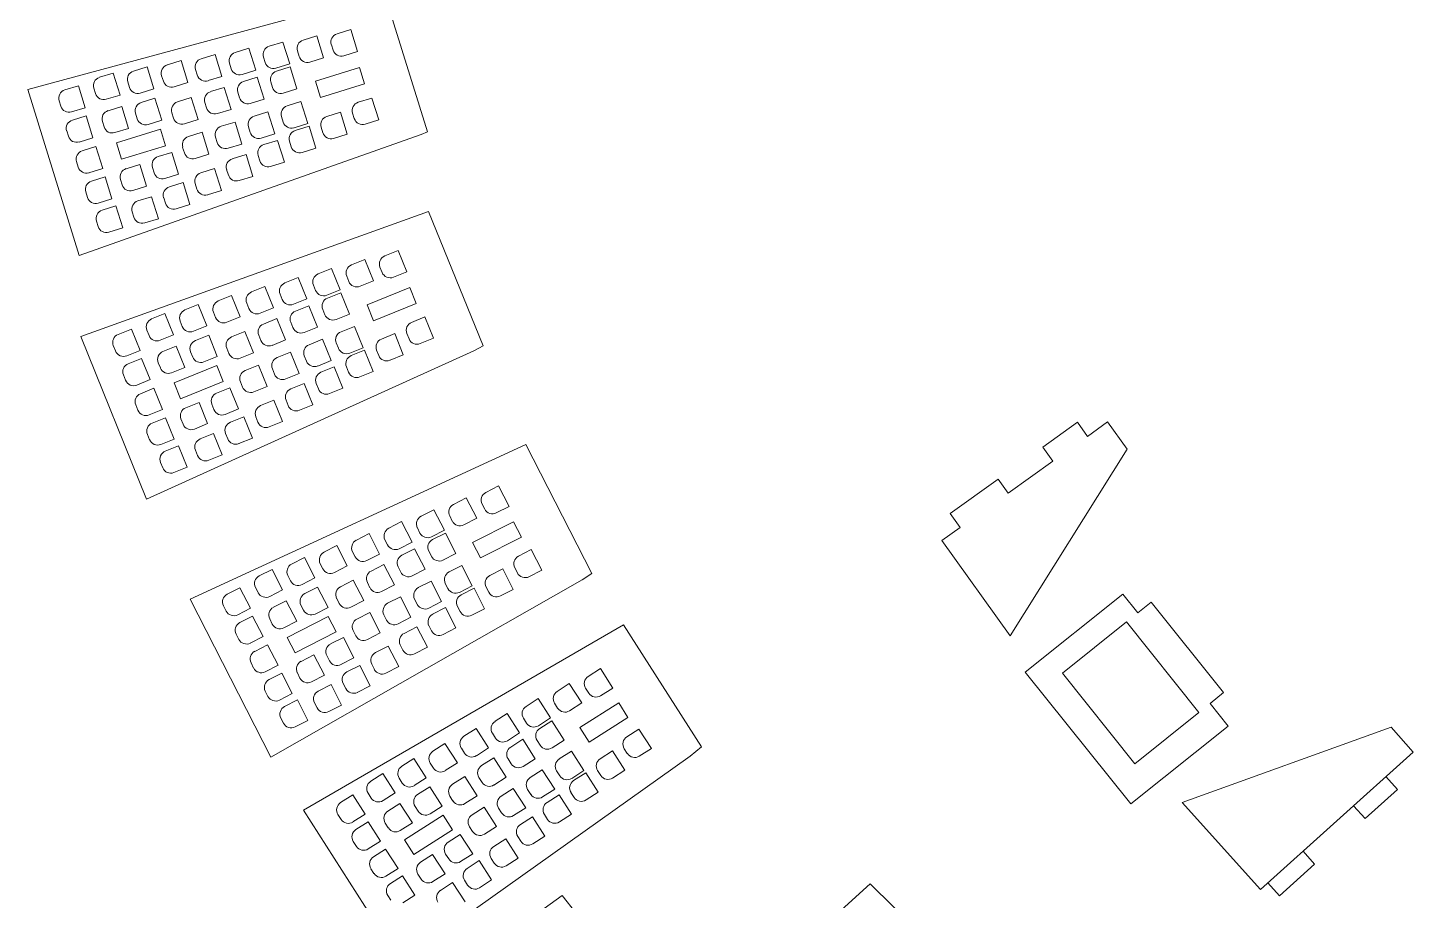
# Model space of a CAD drawing. Header units: millimetres. Extents: x -84 to 575, y 84 to 995.
# Drawn here: x -65.9 to 175.1, y 220.5 to 372.3 of the extents above; entities that cross this region are included whole.
import ezdxf

# ---------------------------------------------------------------- set-up
doc = ezdxf.new("R2010")
doc.units = ezdxf.units.MM

msp = doc.modelspace()

# ---------------------------------------------------------------- linework, layer by layer
at = {"color": 7, "linetype": 'Continuous', "lineweight": 15}
for p, q in [((-65.91, 361.53), (-3.87, 378.34)), ((-3.87, 378.34), (3.63, 354.2)), ((-12.11, 371.23), (-9.72, 371.97)), ((-9.72, 371.97), (-8.54, 368.15)), ((-29.82, 367.99), (-27.43, 368.73)), ((-27.43, 368.73), (-26.24, 364.91)), ((-23.92, 369.07), (-21.53, 369.81)), ((-21.53, 369.81), (-20.34, 365.99)), ((-18.01, 370.15), (-15.63, 370.89)), ((-15.63, 370.89), (-14.44, 367.07)), ((-12.8, 368.4), (-13.1, 369.35)), ((-41.62, 365.83), (-39.23, 366.57)), ((-39.23, 366.57), (-38.05, 362.75)), ((-35.72, 366.91), (-33.33, 367.65)), ((-33.33, 367.65), (-32.15, 363.83)), ((-24.61, 366.24), (-24.9, 367.19)), ((-18.71, 367.32), (-19, 368.27)), ((-14.44, 367.07), (-16.83, 366.33)), ((-8.54, 368.15), (-10.93, 367.41)), ((-53.43, 363.67), (-51.04, 364.41)), ((-51.04, 364.41), (-49.85, 360.59)), ((-47.52, 364.75), (-45.14, 365.49)), ((-45.14, 365.49), (-43.95, 361.67)), ((-42.31, 363), (-42.61, 363.95)), ((-36.41, 364.08), (-36.71, 365.03)), ((-30.51, 365.16), (-30.81, 366.11)), ((-26.24, 364.91), (-28.63, 364.17)), ((-20.34, 365.99), (-22.73, 365.25)), ((-22.65, 364.74), (-20.26, 365.48)), ((-20.26, 365.48), (-19.08, 361.66)), ((-15.87, 363.02), (-8.23, 365.39)), ((-8.23, 365.39), (-7.34, 362.52)), ((-56.95, 332.7), (-65.91, 361.53)), ((-59.47, 361.47), (-57.08, 362.21)), ((-57.08, 362.21), (-55.89, 358.39)), ((-54.12, 360.83), (-54.41, 361.79)), ((-48.22, 361.91), (-48.51, 362.87)), ((-43.95, 361.67), (-46.34, 360.93)), ((-38.05, 362.75), (-40.44, 362.01)), ((-32.15, 363.83), (-34.53, 363.09)), ((-34.11, 361.18), (-31.72, 361.92)), ((-31.72, 361.92), (-30.54, 358.1)), ((-28.38, 362.96), (-25.99, 363.7)), ((-25.99, 363.7), (-24.81, 359.88)), ((-23.34, 361.9), (-23.64, 362.86)), ((-19.08, 361.66), (-21.46, 360.92)), ((-14.98, 360.15), (-15.87, 363.02)), ((-7.34, 362.52), (-14.98, 360.15)), ((-60.16, 358.64), (-60.45, 359.6)), ((-49.85, 360.59), (-52.24, 359.85)), ((-46.16, 359.29), (-43.77, 360.03)), ((-43.77, 360.03), (-42.59, 356.21)), ((-39.84, 359.4), (-37.45, 360.14)), ((-37.45, 360.14), (-36.27, 356.32)), ((-34.8, 358.34), (-35.1, 359.3)), ((-29.07, 360.12), (-29.37, 361.08)), ((-24.81, 359.88), (-27.19, 359.14)), ((-20.78, 358.71), (-18.39, 359.45)), ((-18.39, 359.45), (-17.21, 355.63)), ((-8.42, 359.33), (-6.03, 360.07)), ((-6.03, 360.07), (-4.84, 356.25)), ((-55.89, 358.39), (-58.28, 357.65)), ((-58.14, 356.24), (-55.75, 356.99)), ((-55.75, 356.99), (-54.57, 353.17)), ((-51.93, 357.87), (-49.54, 358.61)), ((-49.54, 358.61), (-48.36, 354.79)), ((-46.85, 356.46), (-47.15, 357.41)), ((-40.53, 356.56), (-40.83, 357.52)), ((-30.54, 358.1), (-32.92, 357.36)), ((-26.51, 356.93), (-24.12, 357.67)), ((-24.12, 357.67), (-22.94, 353.85)), ((-21.47, 355.88), (-21.77, 356.83)), ((-13.89, 356.87), (-11.5, 357.62)), ((-11.5, 357.62), (-10.32, 353.8)), ((-9.11, 356.49), (-9.4, 357.45)), ((-58.83, 353.41), (-59.13, 354.37)), ((-52.62, 355.04), (-52.92, 355.99)), ((-48.36, 354.79), (-50.74, 354.05)), ((-50.47, 352.27), (-42.83, 354.64)), ((-42.59, 356.21), (-44.97, 355.47)), ((-42.83, 354.64), (-41.94, 351.78)), ((-36.27, 356.32), (-38.65, 355.58)), ((-32.24, 355.15), (-29.85, 355.89)), ((-29.85, 355.89), (-28.67, 352.07)), ((-27.2, 354.1), (-27.5, 355.05)), ((-17.21, 355.63), (-19.59, 354.89)), ((-19.37, 354.42), (-16.98, 355.16)), ((-16.98, 355.16), (-15.79, 351.34)), ((-14.58, 354.04), (-14.88, 355)), ((-4.84, 356.25), (-7.23, 355.51)), ((2.53, 353.71), (-56.95, 332.7)), ((-54.57, 353.17), (-56.95, 352.42)), ((-49.58, 349.41), (-50.47, 352.27)), ((-37.97, 353.37), (-35.58, 354.11)), ((-35.58, 354.11), (-34.4, 350.29)), ((-32.93, 352.32), (-33.23, 353.27)), ((-28.67, 352.07), (-31.05, 351.33)), ((-22.94, 353.85), (-25.32, 353.11)), ((-24.84, 351.97), (-22.46, 352.71)), ((-22.46, 352.71), (-21.27, 348.89)), ((-20.06, 351.59), (-20.36, 352.54)), ((-10.32, 353.8), (-12.71, 353.05)), ((3.63, 354.2), (2.53, 353.71)), ((-56.43, 350.88), (-54.05, 351.62)), ((-54.05, 351.62), (-52.86, 347.8)), ((-41.94, 351.78), (-49.58, 349.41)), ((-43.24, 349.88), (-40.85, 350.62)), ((-40.85, 350.62), (-39.66, 346.8)), ((-38.66, 350.54), (-38.96, 351.49)), ((-34.4, 350.29), (-36.78, 349.55)), ((-30.32, 349.52), (-27.93, 350.26)), ((-27.93, 350.26), (-26.75, 346.44)), ((-25.53, 349.14), (-25.83, 350.09)), ((-15.79, 351.34), (-18.18, 350.6)), ((-57.12, 348.04), (-57.42, 349)), ((-52.86, 347.8), (-55.25, 347.06)), ((-48.8, 347.78), (-46.41, 348.53)), ((-46.41, 348.53), (-45.23, 344.71)), ((-43.93, 347.05), (-44.22, 348)), ((-35.8, 347.06), (-33.41, 347.81)), ((-33.41, 347.81), (-32.22, 343.99)), ((-31.01, 346.68), (-31.31, 347.64)), ((-21.27, 348.89), (-23.66, 348.15)), ((-54.84, 345.6), (-52.45, 346.35)), ((-52.45, 346.35), (-51.26, 342.53)), ((-49.49, 344.95), (-49.79, 345.91)), ((-45.23, 344.71), (-47.61, 343.96)), ((-39.66, 346.8), (-42.05, 346.06)), ((-41.27, 344.61), (-38.88, 345.35)), ((-38.88, 345.35), (-37.7, 341.53)), ((-36.49, 344.23), (-36.78, 345.19)), ((-26.75, 346.44), (-29.13, 345.7)), ((-55.53, 342.77), (-55.82, 343.73)), ((-51.26, 342.53), (-53.65, 341.78)), ((-46.75, 342.16), (-44.36, 342.9)), ((-44.36, 342.9), (-43.17, 339.08)), ((-41.96, 341.78), (-42.26, 342.73)), ((-32.22, 343.99), (-34.61, 343.24)), ((-56.66, 318.58), (3.82, 340.36)), ((-52.97, 340.55), (-50.58, 341.29)), ((-50.58, 341.29), (-49.39, 337.47)), ((-47.44, 339.33), (-47.73, 340.28)), ((-37.7, 341.53), (-40.08, 340.79)), ((3.82, 340.36), (13.29, 316.94)), ((-53.66, 337.71), (-53.95, 338.67)), ((-49.39, 337.47), (-51.78, 336.73)), ((-43.17, 339.08), (-45.56, 338.34)), ((-3.81, 332.61), (-1.49, 333.55)), ((-1.49, 333.55), (0.01, 329.84)), ((-15.4, 329.47), (-13.08, 330.41)), ((-13.08, 330.41), (-11.58, 326.7)), ((-9.6, 331.04), (-7.29, 331.98)), ((-7.29, 331.98), (-5.79, 328.27)), ((-4.26, 329.73), (-4.64, 330.66)), ((-21.19, 327.91), (-18.87, 328.84)), ((-18.87, 328.84), (-17.37, 325.14)), ((-10.06, 328.16), (-10.43, 329.09)), ((-5.79, 328.27), (-8.1, 327.33)), ((0.01, 329.84), (-2.31, 328.9)), ((-32.77, 324.77), (-30.45, 325.71)), ((-30.45, 325.71), (-28.95, 322)), ((-26.98, 326.34), (-24.66, 327.28)), ((-24.66, 327.28), (-23.16, 323.57)), ((-21.64, 325.03), (-22.02, 325.95)), ((-15.85, 326.59), (-16.22, 327.52)), ((-11.58, 326.7), (-13.9, 325.77)), ((-13.77, 325.26), (-11.46, 326.2)), ((-11.46, 326.2), (-9.96, 322.49)), ((-6.87, 324.11), (0.55, 327.11)), ((0.55, 327.11), (1.67, 324.33)), ((-38.56, 323.21), (-36.24, 324.14)), ((-36.24, 324.14), (-34.75, 320.44)), ((-27.43, 323.46), (-27.81, 324.39)), ((-23.16, 323.57), (-25.48, 322.63)), ((-17.37, 325.14), (-19.69, 324.2)), ((-19.34, 323.01), (-17.02, 323.95)), ((-17.02, 323.95), (-15.52, 320.24)), ((-14.23, 322.38), (-14.6, 323.31)), ((-5.75, 321.33), (-6.87, 324.11)), ((1.67, 324.33), (-5.75, 321.33)), ((-44.35, 321.64), (-42.04, 322.58)), ((-42.04, 322.58), (-40.54, 318.87)), ((-39.02, 320.33), (-39.39, 321.25)), ((-33.22, 321.89), (-33.6, 322.82)), ((-28.95, 322), (-31.27, 321.07)), ((-24.9, 320.76), (-22.58, 321.7)), ((-22.58, 321.7), (-21.08, 317.99)), ((-19.79, 320.13), (-20.16, 321.06)), ((-9.96, 322.49), (-12.27, 321.55)), ((0.86, 321.05), (3.18, 321.99)), ((3.18, 321.99), (4.68, 318.28)), ((-45.22, 290.28), (-56.66, 318.58)), ((-50.19, 318.95), (-47.87, 319.89)), ((-47.87, 319.89), (-46.37, 316.18)), ((-44.81, 318.76), (-45.18, 319.69)), ((-40.54, 318.87), (-42.85, 317.93)), ((-34.75, 320.44), (-37.06, 319.5)), ((-36.75, 317.88), (-34.43, 318.82)), ((-34.43, 318.82), (-32.93, 315.11)), ((-30.46, 318.51), (-28.14, 319.45)), ((-28.14, 319.45), (-26.64, 315.74)), ((-25.35, 317.88), (-25.73, 318.81)), ((-15.52, 320.24), (-17.84, 319.3)), ((-16.97, 317.16), (-14.65, 318.1)), ((-14.65, 318.1), (-13.15, 314.39)), ((-11.41, 319.41), (-9.09, 320.35)), ((-9.09, 320.35), (-7.59, 316.64)), ((-4.39, 318.15), (-2.08, 319.09)), ((-2.08, 319.09), (-0.58, 315.38)), ((0.41, 318.17), (0.03, 319.1)), ((4.68, 318.28), (2.36, 317.35)), ((-50.64, 316.07), (-51.02, 317)), ((-46.37, 316.18), (-48.69, 315.24)), ((11.7, 316.07), (-45.22, 290.28)), ((-42.38, 315.99), (-40.06, 316.92)), ((-40.06, 316.92), (-38.56, 313.21)), ((-37.2, 315), (-37.58, 315.93)), ((-30.91, 315.63), (-31.29, 316.56)), ((-26.64, 315.74), (-28.96, 314.81)), ((-21.08, 317.99), (-23.4, 317.05)), ((-22.53, 314.91), (-20.22, 315.85)), ((-20.22, 315.85), (-18.72, 312.14)), ((-11.86, 316.53), (-12.24, 317.46)), ((-7.59, 316.64), (-9.91, 315.7)), ((-9.65, 315.26), (-7.33, 316.19)), ((-7.33, 316.19), (-5.83, 312.48)), ((-4.85, 315.27), (-5.22, 316.2)), ((13.29, 316.94), (11.7, 316.07)), ((-48.44, 313.85), (-46.12, 314.79)), ((-46.12, 314.79), (-44.62, 311.08)), ((-42.84, 313.11), (-43.21, 314.03)), ((-40.46, 310.53), (-33.04, 313.53)), ((-32.93, 315.11), (-35.25, 314.18)), ((-33.04, 313.53), (-31.92, 310.75)), ((-28.1, 312.67), (-25.78, 313.6)), ((-25.78, 313.6), (-24.28, 309.89)), ((-17.42, 314.28), (-17.8, 315.21)), ((-13.15, 314.39), (-15.47, 313.45)), ((-14.9, 312.36), (-12.58, 313.29)), ((-12.58, 313.29), (-11.08, 309.59)), ((-10.1, 312.38), (-10.47, 313.3)), ((-0.58, 315.38), (-2.89, 314.45)), ((-48.89, 310.97), (-49.26, 311.9)), ((-44.62, 311.08), (-46.94, 310.14)), ((-38.56, 313.21), (-40.88, 312.28)), ((-22.99, 312.03), (-23.36, 312.96)), ((-18.72, 312.14), (-21.03, 311.21)), ((-5.83, 312.48), (-8.15, 311.55)), ((-46.29, 308.64), (-43.97, 309.58)), ((-43.97, 309.58), (-42.47, 305.87)), ((-39.34, 307.75), (-40.46, 310.53)), ((-31.92, 310.75), (-39.34, 307.75)), ((-33.06, 308.75), (-30.74, 309.68)), ((-30.74, 309.68), (-29.24, 305.98)), ((-28.55, 309.79), (-28.92, 310.71)), ((-24.28, 309.89), (-26.6, 308.96)), ((-20.15, 309.46), (-17.83, 310.39)), ((-17.83, 310.39), (-16.34, 306.69)), ((-15.35, 309.48), (-15.73, 310.4)), ((-11.08, 309.59), (-13.4, 308.65)), ((-46.74, 305.76), (-47.12, 306.69)), ((-38.42, 306.2), (-36.11, 307.13)), ((-36.11, 307.13), (-34.61, 303.43)), ((-33.51, 305.87), (-33.88, 306.79)), ((-25.41, 306.56), (-23.09, 307.5)), ((-23.09, 307.5), (-21.59, 303.79)), ((-20.61, 306.58), (-20.98, 307.5)), ((-16.34, 306.69), (-18.65, 305.75)), ((-42.47, 305.87), (-44.79, 304.94)), ((-44.26, 303.52), (-41.94, 304.46)), ((-41.94, 304.46), (-40.44, 300.75)), ((-38.88, 303.32), (-39.25, 304.24)), ((-29.24, 305.98), (-31.56, 305.04)), ((-30.66, 303.66), (-28.34, 304.6)), ((-28.34, 304.6), (-26.84, 300.89)), ((-25.86, 303.68), (-26.23, 304.61)), ((-21.59, 303.79), (-23.91, 302.85)), ((110.63, 299.35), (116.65, 303.66)), ((116.65, 303.66), (118.4, 301.22)), ((118.4, 301.22), (121.92, 303.75)), ((125.33, 299), (121.92, 303.75)), ((-44.71, 300.64), (-45.09, 301.57)), ((-34.61, 303.43), (-36.92, 302.49)), ((-35.91, 300.76), (-33.59, 301.7)), ((-33.59, 301.7), (-32.09, 297.99)), ((-31.11, 300.78), (-31.49, 301.71)), ((-40.44, 300.75), (-42.76, 299.81)), ((-41.98, 298.64), (-39.66, 299.57)), ((-39.66, 299.57), (-38.16, 295.87)), ((-37.68, 272.91), (20.7, 299.82)), ((-26.84, 300.89), (-29.16, 299.95)), ((20.7, 299.82), (32.19, 277.38)), ((125.33, 299), (104.94, 266.54)), ((110.63, 299.35), (112.38, 296.91)), ((-42.43, 295.76), (-42.8, 296.68)), ((-36.37, 297.88), (-36.74, 298.81)), ((-32.09, 297.99), (-34.41, 297.05)), ((104.63, 291.35), (112.38, 296.91)), ((-38.16, 295.87), (-40.48, 294.93)), ((13.77, 291.46), (16, 292.6)), ((16, 292.6), (17.82, 289.04)), ((94.54, 287.81), (102.88, 293.79)), ((102.88, 293.79), (104.63, 291.35)), ((8.14, 289.39), (10.37, 290.53)), ((10.37, 290.53), (12.19, 286.97)), ((13.57, 288.55), (13.12, 289.44)), ((2.51, 287.31), (4.74, 288.45)), ((4.74, 288.45), (6.56, 284.89)), ((7.94, 286.48), (7.49, 287.37)), ((12.19, 286.97), (9.96, 285.83)), ((17.82, 289.04), (15.59, 287.9)), ((94.54, 287.81), (96.29, 285.37)), ((-3.12, 285.24), (-0.89, 286.38)), ((-0.89, 286.38), (0.93, 282.82)), ((2.31, 284.4), (1.86, 285.29)), ((6.56, 284.89), (4.33, 283.75)), ((4.5, 283.26), (6.73, 284.4)), ((6.73, 284.4), (8.55, 280.84)), ((11.48, 282.73), (18.6, 286.37)), ((18.6, 286.37), (19.97, 283.7)), ((93.09, 283.08), (96.29, 285.37)), ((-14.38, 281.09), (-12.15, 282.23)), ((-12.15, 282.23), (-10.33, 278.67)), ((-8.75, 283.16), (-6.52, 284.3)), ((-6.52, 284.3), (-4.7, 280.74)), ((-3.31, 282.33), (-3.77, 283.22)), ((0.93, 282.82), (-1.3, 281.68)), ((12.85, 280.06), (11.48, 282.73)), ((19.97, 283.7), (12.85, 280.06)), ((104.94, 266.54), (93.09, 283.08)), ((-20.01, 279.01), (-17.78, 280.15)), ((-17.78, 280.15), (-15.96, 276.59)), ((-8.94, 280.25), (-9.4, 281.14)), ((-4.7, 280.74), (-6.93, 279.6)), ((-0.84, 280.53), (1.39, 281.66)), ((1.39, 281.66), (3.21, 278.1)), ((4.3, 280.35), (3.85, 281.24)), ((8.55, 280.84), (6.32, 279.7)), ((19.45, 280.37), (21.68, 281.51)), ((21.68, 281.51), (23.5, 277.95)), ((-25.64, 276.94), (-23.41, 278.08)), ((-23.41, 278.08), (-21.59, 274.52)), ((-14.57, 278.18), (-15.03, 279.07)), ((-10.33, 278.67), (-12.56, 277.53)), ((-6.18, 277.79), (-3.96, 278.93)), ((-3.96, 278.93), (-2.13, 275.37)), ((-1.04, 277.62), (-1.49, 278.51)), ((3.21, 278.1), (0.98, 276.97)), ((7.38, 277.64), (9.6, 278.78)), ((9.6, 278.78), (11.42, 275.22)), ((14.47, 277.01), (16.7, 278.15)), ((16.7, 278.15), (18.52, 274.59)), ((19.25, 277.46), (18.8, 278.35)), ((23.5, 277.95), (21.27, 276.81)), ((32.19, 277.38), (30.55, 276.27)), ((-31.21, 273.74), (-28.99, 274.88)), ((-28.99, 274.88), (-27.16, 271.32)), ((-25.83, 274.03), (-26.29, 274.92)), ((30.55, 276.27), (-23.61, 245.43)), ((-20.2, 276.1), (-20.66, 276.99)), ((-15.96, 276.59), (-18.19, 275.45)), ((-17.73, 273.87), (-15.5, 275.01)), ((-15.5, 275.01), (-13.68, 271.45)), ((-11.52, 275.06), (-9.3, 276.2)), ((-9.3, 276.2), (-7.47, 272.64)), ((-6.38, 274.88), (-6.83, 275.77)), ((-2.13, 275.37), (-4.36, 274.23)), ((2.03, 274.91), (4.26, 276.05)), ((4.26, 276.05), (6.08, 272.49)), ((7.18, 274.74), (6.72, 275.63)), ((11.42, 275.22), (9.2, 274.08)), ((9.5, 273.66), (11.73, 274.8)), ((11.73, 274.8), (13.55, 271.24)), ((14.28, 274.11), (13.82, 275)), ((-23.61, 245.43), (-37.68, 272.91)), ((-21.59, 274.52), (-23.82, 273.38)), ((-23.17, 271.48), (-20.95, 272.62)), ((-20.95, 272.62), (-19.12, 269.06)), ((-11.72, 272.15), (-12.17, 273.04)), ((-7.47, 272.64), (-9.7, 271.5)), ((-3.31, 272.18), (-1.08, 273.32)), ((-1.08, 273.32), (0.74, 269.75)), ((1.84, 272), (1.38, 272.89)), ((6.08, 272.49), (3.86, 271.35)), ((18.52, 274.59), (16.3, 273.45)), ((107.6, 260.18), (124.55, 273.74)), ((124.55, 273.74), (127.15, 270.5)), ((129.49, 272.37), (127.15, 270.5)), ((129.49, 272.37), (142.08, 256.64)), ((-31.41, 270.83), (-31.86, 271.72)), ((-27.16, 271.32), (-29.39, 270.18)), ((-29.01, 268.82), (-26.79, 269.96)), ((-26.79, 269.96), (-24.96, 266.4)), ((-17.93, 270.96), (-18.38, 271.85)), ((-13.68, 271.45), (-15.91, 270.31)), ((-8.65, 269.44), (-6.42, 270.58)), ((-6.42, 270.58), (-4.6, 267.02)), ((-3.5, 269.27), (-3.96, 270.16)), ((4.52, 270.31), (6.75, 271.45)), ((6.75, 271.45), (8.57, 267.89)), ((9.3, 270.75), (8.85, 271.64)), ((13.55, 271.24), (11.32, 270.1)), ((-23.37, 268.57), (-23.82, 269.46)), ((-19.12, 269.06), (-21.35, 267.92)), ((-20.77, 266.22), (-13.65, 269.86)), ((-17.96, 236.22), (37.69, 268.44)), ((-13.65, 269.86), (-12.28, 267.19)), ((0.74, 269.75), (-1.48, 268.62)), ((-0.45, 266.95), (1.78, 268.09)), ((1.78, 268.09), (3.6, 264.53)), ((4.33, 267.4), (3.87, 268.29)), ((8.57, 267.89), (6.35, 266.75)), ((37.69, 268.44), (51.27, 247.21)), ((114.04, 260.01), (125.18, 268.93)), ((125.18, 268.93), (137.77, 253.19)), ((-29.21, 265.91), (-29.66, 266.8)), ((-24.96, 266.4), (-27.19, 265.26)), ((-19.41, 263.55), (-20.77, 266.22)), ((-12.28, 267.19), (-19.41, 263.55)), ((-13.24, 265.1), (-11.01, 266.24)), ((-11.01, 266.24), (-9.19, 262.68)), ((-8.84, 266.53), (-9.3, 267.42)), ((-4.6, 267.02), (-6.82, 265.88)), ((-26.41, 263.82), (-24.19, 264.96)), ((-24.19, 264.96), (-22.36, 261.4)), ((-18.36, 262.08), (-16.13, 263.22)), ((-16.13, 263.22), (-14.31, 259.66)), ((-13.43, 262.19), (-13.89, 263.08)), ((-9.19, 262.68), (-11.42, 261.54)), ((-5.43, 263.6), (-3.2, 264.74)), ((-3.2, 264.74), (-1.38, 261.18)), ((-0.65, 264.04), (-1.1, 264.93)), ((3.6, 264.53), (1.37, 263.39)), ((-26.61, 260.91), (-27.06, 261.8)), ((-22.36, 261.4), (-24.59, 260.26)), ((-10.4, 260.24), (-8.17, 261.38)), ((-8.17, 261.38), (-6.35, 257.82)), ((-5.62, 260.69), (-6.08, 261.58)), ((-1.38, 261.18), (-3.6, 260.04)), ((31.58, 259.46), (33.69, 260.81)), ((33.69, 260.81), (35.84, 257.44)), ((-23.94, 258.9), (-21.71, 260.04)), ((-21.71, 260.04), (-19.89, 256.48)), ((-18.56, 259.17), (-19.01, 260.06)), ((-14.31, 259.66), (-16.54, 258.52)), ((-15.38, 256.89), (-13.15, 258.03)), ((-13.15, 258.03), (-11.33, 254.47)), ((-10.6, 257.34), (-11.05, 258.23)), ((26.18, 256.86), (28.28, 258.21)), ((28.28, 258.21), (30.44, 254.84)), ((107.6, 260.18), (125.93, 237.27)), ((126.62, 244.28), (114.04, 260.01)), ((-24.13, 255.99), (-24.59, 256.88)), ((-19.89, 256.48), (-22.11, 255.34)), ((-6.35, 257.82), (-8.58, 256.68)), ((20.77, 254.25), (22.88, 255.6)), ((22.88, 255.6), (25.03, 252.23)), ((31.67, 256.55), (31.13, 257.39)), ((35.84, 257.44), (33.74, 256.1)), ((142.08, 256.64), (139.73, 254.76)), ((-21.23, 254.24), (-19, 255.38)), ((-19, 255.38), (-17.18, 251.81)), ((-15.57, 253.98), (-16.03, 254.87)), ((-11.33, 254.47), (-13.55, 253.33)), ((26.26, 253.94), (25.72, 254.79)), ((30.44, 254.84), (28.33, 253.49)), ((30.14, 250.55), (36.88, 254.86)), ((36.88, 254.86), (38.49, 252.33)), ((137.77, 253.19), (126.62, 244.28)), ((139.73, 254.76), (142.88, 250.83)), ((-21.42, 251.33), (-21.88, 252.22)), ((-17.18, 251.81), (-19.4, 250.68)), ((15.37, 251.65), (17.47, 252.99)), ((17.47, 252.99), (19.63, 249.63)), ((20.86, 251.34), (20.32, 252.18)), ((25.03, 252.23), (22.93, 250.88)), ((23.14, 250.41), (25.25, 251.76)), ((25.25, 251.76), (27.4, 248.39)), ((38.49, 252.33), (31.76, 248.02)), ((125.93, 237.27), (142.88, 250.83)), ((9.96, 249.04), (12.07, 250.39)), ((12.07, 250.39), (14.22, 247.02)), ((15.45, 248.73), (14.91, 249.58)), ((19.63, 249.63), (17.52, 248.28)), ((18.09, 247.18), (20.19, 248.52)), ((20.19, 248.52), (22.35, 245.15)), ((23.23, 247.5), (22.69, 248.34)), ((27.4, 248.39), (25.3, 247.04)), ((31.76, 248.02), (30.14, 250.55)), ((38.3, 248.97), (40.41, 250.31)), ((40.41, 250.31), (42.56, 246.95)), ((134.89, 237.55), (171.21, 250.61)), ((171.21, 250.61), (175.08, 246.31)), ((4.56, 246.44), (6.66, 247.78)), ((6.66, 247.78), (8.82, 244.41)), ((10.05, 246.13), (9.51, 246.97)), ((14.22, 247.02), (12.12, 245.67)), ((26.54, 245.1), (28.65, 246.44)), ((28.65, 246.44), (30.8, 243.07)), ((33.67, 245.15), (35.78, 246.5)), ((35.78, 246.5), (37.93, 243.13)), ((38.38, 246.05), (37.84, 246.89)), ((42.56, 246.95), (40.46, 245.6)), ((51.27, 247.21), (49.31, 245.59)), ((175.08, 246.31), (148.52, 222.41)), ((49.31, 245.59), (-1.04, 209.8)), ((-0.85, 243.83), (1.26, 245.18)), ((1.26, 245.18), (3.42, 241.81)), ((4.64, 243.52), (4.1, 244.36)), ((8.82, 244.41), (6.71, 243.07)), ((13.03, 243.94), (15.14, 245.29)), ((15.14, 245.29), (17.3, 241.92)), ((18.17, 244.26), (17.63, 245.1)), ((22.35, 245.15), (20.24, 243.81)), ((-6.25, 241.22), (-4.15, 242.57)), ((-4.15, 242.57), (-1.99, 239.2)), ((-0.76, 240.92), (-1.3, 241.76)), ((3.42, 241.81), (1.31, 240.46)), ((7.98, 240.71), (10.09, 242.05)), ((10.09, 242.05), (12.24, 238.69)), ((13.12, 241.03), (12.58, 241.87)), ((17.3, 241.92), (15.19, 240.57)), ((21.49, 241.86), (23.59, 243.21)), ((23.59, 243.21), (25.75, 239.84)), ((26.63, 242.18), (26.09, 243.02)), ((30.8, 243.07), (28.7, 241.73)), ((29.04, 241.33), (31.15, 242.68)), ((31.15, 242.68), (33.3, 239.31)), ((33.75, 242.24), (33.21, 243.08)), ((37.93, 243.13), (35.83, 241.78)), ((172.34, 239.81), (170.33, 242.04)), ((-11.49, 237.51), (-9.39, 238.86)), ((-9.39, 238.86), (-7.23, 235.49)), ((-6.17, 238.31), (-6.71, 239.15)), ((-1.99, 239.2), (-4.09, 237.85)), ((1.91, 238.93), (4.02, 240.28)), ((4.02, 240.28), (6.18, 236.91)), ((8.06, 237.79), (7.53, 238.64)), ((12.24, 238.69), (10.14, 237.34)), ((16.43, 238.63), (18.54, 239.98)), ((18.54, 239.98), (20.7, 236.61)), ((21.57, 238.95), (21.03, 239.79)), ((25.75, 239.84), (23.64, 238.49)), ((24.41, 237.52), (26.51, 238.87)), ((26.51, 238.87), (28.67, 235.5)), ((29.12, 238.42), (28.58, 239.26)), ((33.3, 239.31), (31.2, 237.97)), ((172.34, 239.81), (166.68, 234.72)), ((-1.04, 209.8), (-17.96, 236.22)), ((-3.27, 236.03), (-1.17, 237.38)), ((-1.17, 237.38), (0.99, 234.01)), ((2, 236.02), (1.46, 236.86)), ((6.18, 236.91), (4.07, 235.56)), ((11.38, 235.39), (13.49, 236.74)), ((13.49, 236.74), (15.64, 233.37)), ((16.52, 235.71), (15.98, 236.56)), ((20.7, 236.61), (18.59, 235.26)), ((134.89, 237.55), (148.52, 222.41)), ((166.68, 234.72), (164.67, 236.95)), ((-11.41, 234.59), (-11.95, 235.44)), ((-7.23, 235.49), (-9.34, 234.14)), ((-8.83, 232.82), (-6.72, 234.17)), ((-6.72, 234.17), (-4.57, 230.8)), ((-3.19, 233.11), (-3.73, 233.96)), ((0.99, 234.01), (-1.12, 232.66)), ((-0.38, 231.02), (6.36, 235.33)), ((6.36, 235.33), (7.98, 232.8)), ((19.78, 233.7), (21.88, 235.05)), ((21.88, 235.05), (24.04, 231.68)), ((24.49, 234.6), (23.95, 235.45)), ((28.67, 235.5), (26.57, 234.15)), ((7.98, 232.8), (1.24, 228.49)), ((7.23, 230.63), (9.33, 231.98)), ((9.33, 231.98), (11.49, 228.61)), ((11.47, 232.48), (10.93, 233.32)), ((15.64, 233.37), (13.54, 232.02)), ((19.86, 230.79), (19.32, 231.63)), ((24.04, 231.68), (21.94, 230.33)), ((-8.75, 229.9), (-9.29, 230.75)), ((-4.57, 230.8), (-6.67, 229.45)), ((-5.76, 228.09), (-3.66, 229.44)), ((-3.66, 229.44), (-1.5, 226.07)), ((1.24, 228.49), (-0.38, 231.02)), ((15.15, 229.89), (17.25, 231.23)), ((17.25, 231.23), (19.41, 227.86)), ((157.92, 226.83), (155.91, 229.06)), ((2.42, 227.14), (4.52, 228.48)), ((4.52, 228.48), (6.68, 225.11)), ((7.31, 227.72), (6.77, 228.56)), ((11.49, 228.61), (9.38, 227.26)), ((10.52, 226.07), (12.62, 227.42)), ((12.62, 227.42), (14.78, 224.05)), ((15.23, 226.97), (14.69, 227.81)), ((19.41, 227.86), (17.31, 226.52)), ((157.92, 226.83), (151.78, 221.3)), ((-5.68, 225.18), (-6.22, 226.02)), ((-1.5, 226.07), (-3.61, 224.72)), ((-2.82, 223.43), (-0.72, 224.78)), ((-0.72, 224.78), (1.44, 221.41)), ((2.5, 224.22), (1.96, 225.06)), ((6.68, 225.11), (4.58, 223.77)), ((5.89, 222.25), (7.99, 223.6)), ((7.99, 223.6), (10.15, 220.23)), ((10.6, 223.16), (10.06, 224)), ((14.78, 224.05), (12.67, 222.7)), ((33, 180.17), (80.62, 223.41)), ((80.62, 223.41), (98.5, 205.73)), ((151.78, 221.3), (149.77, 223.53)), ((-2.74, 220.52), (-3.28, 221.36)), ((1.44, 221.41), (-0.67, 220.06)), ((9.02, 208.34), (27.02, 221.35)), ((45.55, 198.18), (27.02, 221.35))]:
    msp.add_line(p, q, dxfattribs=at)
for centre, start, end in [((-11.67, 369.8), 107.2513, 197.2513), ((-23.47, 367.64), 107.2513, 197.2513), ((-17.57, 368.72), 107.2513, 197.2513), ((-35.28, 365.48), 107.2513, 197.2513), ((-29.37, 366.56), 107.2513, 197.2513), ((-17.27, 367.76), 197.2513, 287.2513), ((-11.37, 368.84), 197.2513, 287.2513), ((-47.08, 363.31), 107.2513, 197.2513), ((-41.18, 364.39), 107.2513, 197.2513), ((-34.98, 364.52), 197.2513, 287.2513), ((-29.08, 365.6), 197.2513, 287.2513), ((-23.17, 366.68), 197.2513, 287.2513), ((-22.2, 363.3), 107.2513, 197.2513), ((-52.98, 362.23), 107.2513, 197.2513), ((-46.78, 362.36), 197.2513, 287.2513), ((-40.88, 363.44), 197.2513, 287.2513), ((-27.93, 361.52), 107.2513, 197.2513), ((-21.91, 362.35), 197.2513, 287.2513), ((-59.02, 360.04), 107.2513, 197.2513), ((-52.68, 361.28), 197.2513, 287.2513), ((-45.71, 357.86), 107.2513, 197.2513), ((-39.4, 357.96), 107.2513, 197.2513), ((-33.67, 359.74), 107.2513, 197.2513), ((-27.64, 360.57), 197.2513, 287.2513), ((-7.97, 357.89), 107.2513, 197.2513), ((-58.72, 359.09), 197.2513, 287.2513), ((-51.49, 356.44), 107.2513, 197.2513), ((-33.37, 358.79), 197.2513, 287.2513), ((-26.06, 355.5), 107.2513, 197.2513), ((-20.33, 357.28), 107.2513, 197.2513), ((-13.45, 355.44), 107.2513, 197.2513), ((-57.7, 354.81), 107.2513, 197.2513), ((-51.19, 355.48), 197.2513, 287.2513), ((-45.42, 356.9), 197.2513, 287.2513), ((-39.1, 357.01), 197.2513, 287.2513), ((-31.79, 353.72), 107.2513, 197.2513), ((-20.04, 356.32), 197.2513, 287.2513), ((-18.92, 352.99), 107.2513, 197.2513), ((-7.67, 356.94), 197.2513, 287.2513), ((-57.4, 353.86), 197.2513, 287.2513), ((-37.52, 351.94), 107.2513, 197.2513), ((-31.5, 352.76), 197.2513, 287.2513), ((-25.77, 354.54), 197.2513, 287.2513), ((-24.4, 350.54), 107.2513, 197.2513), ((-13.15, 354.49), 197.2513, 287.2513), ((-55.99, 349.44), 107.2513, 197.2513), ((-42.79, 348.45), 107.2513, 197.2513), ((-37.23, 350.98), 197.2513, 287.2513), ((-29.87, 348.08), 107.2513, 197.2513), ((-18.63, 352.03), 197.2513, 287.2513), ((-55.69, 348.49), 197.2513, 287.2513), ((-48.35, 346.35), 107.2513, 197.2513), ((-42.5, 347.49), 197.2513, 287.2513), ((-35.35, 345.63), 107.2513, 197.2513), ((-24.1, 349.58), 197.2513, 287.2513), ((-54.39, 344.17), 107.2513, 197.2513), ((-48.06, 345.4), 197.2513, 287.2513), ((-40.83, 343.18), 107.2513, 197.2513), ((-29.58, 347.13), 197.2513, 287.2513), ((-54.09, 343.22), 197.2513, 287.2513), ((-35.05, 344.68), 197.2513, 287.2513), ((-52.52, 339.11), 107.2513, 197.2513), ((-46.3, 340.73), 107.2513, 197.2513), ((-40.53, 342.22), 197.2513, 287.2513), ((-52.23, 338.16), 197.2513, 287.2513), ((-46.01, 339.77), 197.2513, 287.2513), ((-3.25, 331.22), 112.0152, 202.0152), ((-9.04, 329.65), 112.0152, 202.0152), ((-20.62, 326.52), 112.0152, 202.0152), ((-14.83, 328.08), 112.0152, 202.0152), ((-8.67, 328.72), 202.0152, 292.0152), ((-2.87, 330.29), 202.0152, 292.0152), ((-26.42, 324.95), 112.0152, 202.0152), ((-14.46, 327.16), 202.0152, 292.0152), ((-38, 321.82), 112.0152, 202.0152), ((-32.21, 323.38), 112.0152, 202.0152), ((-26.04, 324.02), 202.0152, 292.0152), ((-20.25, 325.59), 202.0152, 292.0152), ((-18.77, 321.62), 112.0152, 202.0152), ((-13.21, 323.87), 112.0152, 202.0152), ((-43.79, 320.25), 112.0152, 202.0152), ((-31.83, 322.46), 202.0152, 292.0152), ((-24.34, 319.37), 112.0152, 202.0152), ((-12.84, 322.94), 202.0152, 292.0152), ((1.42, 319.66), 112.0152, 202.0152), ((-49.63, 317.56), 112.0152, 202.0152), ((-43.42, 319.32), 202.0152, 292.0152), ((-37.63, 320.89), 202.0152, 292.0152), ((-29.9, 317.12), 112.0152, 202.0152), ((-18.4, 320.69), 202.0152, 292.0152), ((-10.85, 318.02), 112.0152, 202.0152), ((-3.83, 316.76), 112.0152, 202.0152), ((1.8, 318.74), 202.0152, 292.0152), ((-49.25, 316.63), 202.0152, 292.0152), ((-41.82, 314.59), 112.0152, 202.0152), ((-36.19, 316.49), 112.0152, 202.0152), ((-23.96, 318.45), 202.0152, 292.0152), ((-16.41, 315.77), 112.0152, 202.0152), ((-10.47, 317.09), 202.0152, 292.0152), ((-47.87, 312.46), 112.0152, 202.0152), ((-35.81, 315.57), 202.0152, 292.0152), ((-29.52, 316.2), 202.0152, 292.0152), ((-21.97, 313.52), 112.0152, 202.0152), ((-16.03, 314.85), 202.0152, 292.0152), ((-9.08, 313.87), 112.0152, 202.0152), ((-3.46, 315.84), 202.0152, 292.0152), ((-47.5, 311.53), 202.0152, 292.0152), ((-41.44, 313.67), 202.0152, 292.0152), ((-27.53, 311.27), 112.0152, 202.0152), ((-21.6, 312.6), 202.0152, 292.0152), ((-14.34, 310.97), 112.0152, 202.0152), ((-8.71, 312.94), 202.0152, 292.0152), ((-45.73, 307.25), 112.0152, 202.0152), ((-32.49, 307.36), 112.0152, 202.0152), ((-27.16, 310.35), 202.0152, 292.0152), ((-19.59, 308.07), 112.0152, 202.0152), ((-13.96, 310.04), 202.0152, 292.0152), ((-37.86, 304.81), 112.0152, 202.0152), ((-24.84, 305.17), 112.0152, 202.0152), ((-19.22, 307.14), 202.0152, 292.0152), ((-45.35, 306.33), 202.0152, 292.0152), ((-32.12, 306.43), 202.0152, 292.0152), ((-30.1, 302.27), 112.0152, 202.0152), ((-24.47, 304.24), 202.0152, 292.0152), ((-43.7, 302.13), 112.0152, 202.0152), ((-37.49, 303.88), 202.0152, 292.0152), ((-43.32, 301.21), 202.0152, 292.0152), ((-35.35, 299.37), 112.0152, 202.0152), ((-29.72, 301.34), 202.0152, 292.0152), ((-41.41, 297.25), 112.0152, 202.0152), ((-34.97, 298.44), 202.0152, 292.0152), ((-41.04, 296.32), 202.0152, 292.0152), ((8.82, 288.05), 117.1101, 207.1101), ((14.45, 290.13), 117.1101, 207.1101), ((3.19, 285.98), 117.1101, 207.1101), ((14.91, 289.24), 207.1101, 297.1101), ((-2.44, 283.9), 117.1101, 207.1101), ((3.65, 285.09), 207.1101, 297.1101), ((9.28, 287.16), 207.1101, 297.1101), ((-8.07, 281.83), 117.1101, 207.1101), ((-1.98, 283.01), 207.1101, 297.1101), ((5.18, 281.92), 117.1101, 207.1101), ((-13.69, 279.75), 117.1101, 207.1101), ((-7.61, 280.94), 207.1101, 297.1101), ((-0.16, 279.19), 117.1101, 207.1101), ((5.64, 281.03), 207.1101, 297.1101), ((20.13, 279.03), 117.1101, 207.1101), ((-19.32, 277.68), 117.1101, 207.1101), ((-13.24, 278.86), 207.1101, 297.1101), ((-5.5, 276.46), 117.1101, 207.1101), ((0.3, 278.3), 207.1101, 297.1101), ((8.06, 276.31), 117.1101, 207.1101), ((20.59, 278.14), 207.1101, 297.1101), ((-24.95, 275.6), 117.1101, 207.1101), ((-18.87, 276.79), 207.1101, 297.1101), ((-10.84, 273.72), 117.1101, 207.1101), ((-5.04, 275.57), 207.1101, 297.1101), ((2.72, 273.57), 117.1101, 207.1101), ((8.51, 275.42), 207.1101, 297.1101), ((15.16, 275.68), 117.1101, 207.1101), ((-30.53, 272.41), 117.1101, 207.1101), ((-24.5, 274.71), 207.1101, 297.1101), ((-17.05, 272.54), 117.1101, 207.1101), ((10.18, 272.33), 117.1101, 207.1101), ((15.61, 274.79), 207.1101, 297.1101), ((-30.07, 271.52), 207.1101, 297.1101), ((-22.49, 270.14), 117.1101, 207.1101), ((-16.59, 271.65), 207.1101, 297.1101), ((-10.38, 272.83), 207.1101, 297.1101), ((-2.62, 270.84), 117.1101, 207.1101), ((3.17, 272.68), 207.1101, 297.1101), ((5.21, 268.97), 117.1101, 207.1101), ((10.64, 271.44), 207.1101, 297.1101), ((-28.33, 267.48), 117.1101, 207.1101), ((-22.03, 269.25), 207.1101, 297.1101), ((-7.96, 268.11), 117.1101, 207.1101), ((-2.17, 269.95), 207.1101, 297.1101), ((-27.87, 266.59), 207.1101, 297.1101), ((-12.56, 263.76), 117.1101, 207.1101), ((-7.51, 267.22), 207.1101, 297.1101), ((0.23, 265.62), 117.1101, 207.1101), ((5.66, 268.08), 207.1101, 297.1101), ((-25.73, 262.49), 117.1101, 207.1101), ((-4.74, 262.26), 117.1101, 207.1101), ((0.69, 264.73), 207.1101, 297.1101), ((-25.27, 261.6), 207.1101, 297.1101), ((-17.68, 260.75), 117.1101, 207.1101), ((-12.1, 262.87), 207.1101, 297.1101), ((-4.29, 261.37), 207.1101, 297.1101), ((-23.25, 257.57), 117.1101, 207.1101), ((-17.22, 259.86), 207.1101, 297.1101), ((-9.72, 258.91), 117.1101, 207.1101), ((32.39, 258.2), 122.6175, 212.6175), ((-22.8, 256.68), 207.1101, 297.1101), ((-14.69, 255.56), 117.1101, 207.1101), ((-9.26, 258.02), 207.1101, 297.1101), ((26.99, 255.6), 122.6175, 212.6175), ((32.93, 257.36), 212.6175, 302.6175), ((-20.54, 252.9), 117.1101, 207.1101), ((-14.24, 254.67), 207.1101, 297.1101), ((21.58, 252.99), 122.6175, 212.6175), ((27.52, 254.75), 212.6175, 302.6175), ((-20.09, 252.01), 207.1101, 297.1101), ((16.18, 250.38), 122.6175, 212.6175), ((22.12, 252.15), 212.6175, 302.6175), ((10.77, 247.78), 122.6175, 212.6175), ((16.72, 249.54), 212.6175, 302.6175), ((23.95, 249.15), 122.6175, 212.6175), ((39.11, 247.7), 122.6175, 212.6175), ((5.37, 245.17), 122.6175, 212.6175), ((11.31, 246.94), 212.6175, 302.6175), ((18.9, 245.91), 122.6175, 212.6175), ((24.49, 248.3), 212.6175, 302.6175), ((39.65, 246.86), 212.6175, 302.6175), ((-0.04, 242.57), 122.6175, 212.6175), ((5.91, 244.33), 212.6175, 302.6175), ((13.84, 242.68), 122.6175, 212.6175), ((19.44, 245.07), 212.6175, 302.6175), ((27.35, 243.83), 122.6175, 212.6175), ((34.48, 243.89), 122.6175, 212.6175), ((-5.44, 239.96), 122.6175, 212.6175), ((14.38, 241.84), 212.6175, 302.6175), ((22.3, 240.6), 122.6175, 212.6175), ((27.89, 242.99), 212.6175, 302.6175), ((29.85, 240.07), 122.6175, 212.6175), ((35.02, 243.04), 212.6175, 302.6175), ((0.5, 241.72), 212.6175, 302.6175), ((2.72, 237.67), 122.6175, 212.6175), ((8.79, 239.44), 122.6175, 212.6175), ((17.24, 237.36), 122.6175, 212.6175), ((22.84, 239.76), 212.6175, 302.6175), ((-10.68, 236.24), 122.6175, 212.6175), ((-4.9, 239.12), 212.6175, 302.6175), ((9.33, 238.6), 212.6175, 302.6175), ((25.22, 236.26), 122.6175, 212.6175), ((30.39, 239.23), 212.6175, 302.6175), ((-10.15, 235.4), 212.6175, 302.6175), ((-2.46, 234.77), 122.6175, 212.6175), ((3.26, 236.83), 212.6175, 302.6175), ((12.19, 234.13), 122.6175, 212.6175), ((17.78, 236.52), 212.6175, 302.6175), ((25.76, 235.41), 212.6175, 302.6175), ((-8.02, 231.55), 122.6175, 212.6175), ((-1.92, 233.92), 212.6175, 302.6175), ((12.73, 233.29), 212.6175, 302.6175), ((20.59, 232.44), 122.6175, 212.6175), ((-7.48, 230.71), 212.6175, 302.6175), ((8.04, 229.37), 122.6175, 212.6175), ((15.96, 228.62), 122.6175, 212.6175), ((21.13, 231.6), 212.6175, 302.6175), ((-4.95, 226.83), 122.6175, 212.6175), ((3.23, 225.87), 122.6175, 212.6175), ((8.58, 228.52), 212.6175, 302.6175), ((16.5, 227.78), 212.6175, 302.6175), ((-4.41, 225.99), 212.6175, 302.6175), ((3.77, 225.03), 212.6175, 302.6175), ((11.33, 224.81), 122.6175, 212.6175), ((-2.02, 222.17), 122.6175, 212.6175), ((6.7, 220.99), 122.6175, 212.6175), ((11.87, 223.96), 212.6175, 302.6175)]:
    msp.add_arc(centre, 1.5, start, end, dxfattribs=at)

doc.saveas('drawing.dxf')
